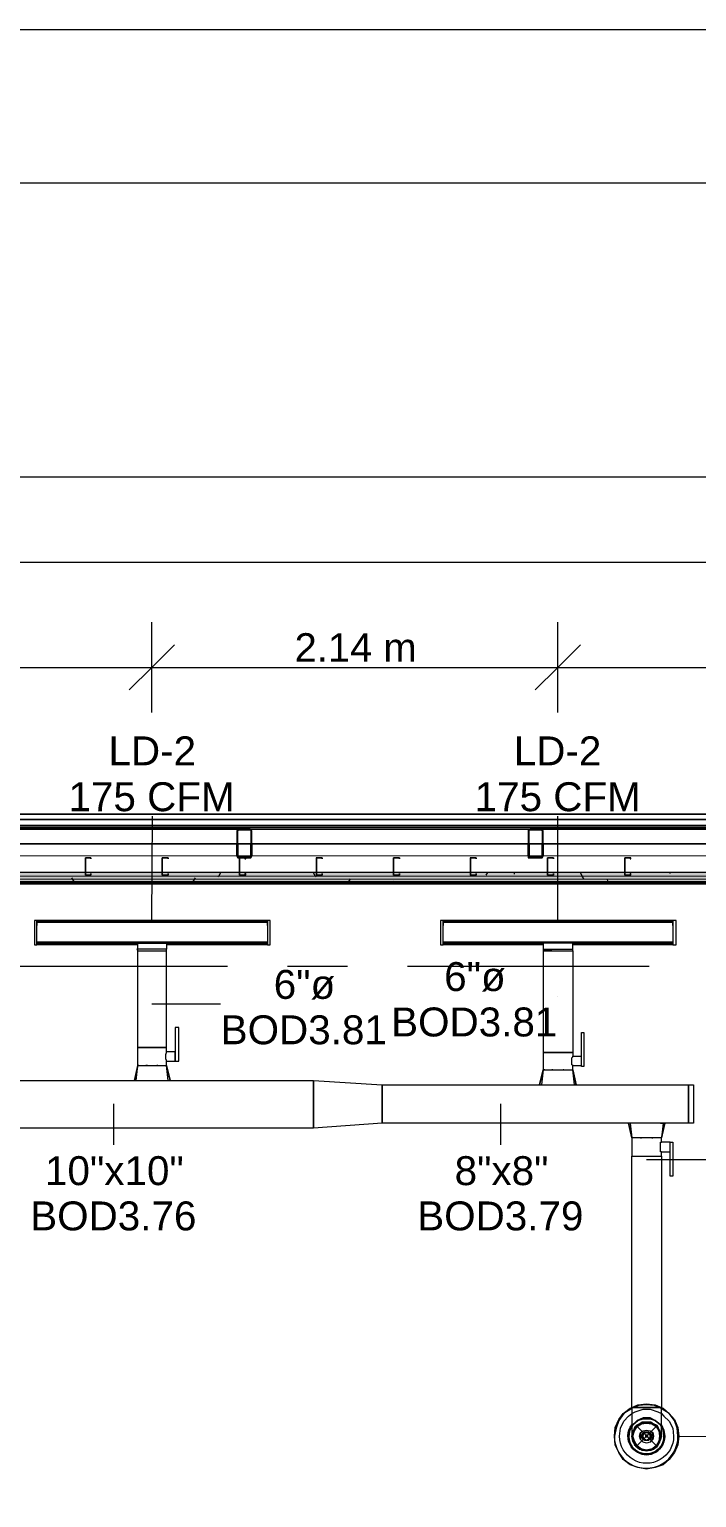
# Model space of a CAD drawing. Header units: metres. Extents: x 39 to 278, y -7 to 151.
# Drawn here: x 69.67 to 73.19, y 45.52 to 53.26 of the extents above; entities that cross this region are included whole.
import ezdxf

# ---------------------------------------------------------------- set-up
doc = ezdxf.new("R2010")
doc.units = ezdxf.units.M
doc.layers.add('HVAC - Ductos', color=5, linetype='Continuous', lineweight=50)
doc.layers.add('PDF_Geometry', color=7, linetype='Continuous', true_color=0xaaaaaa)
doc.layers.add('PDF_Solid Fills', color=7, linetype='Continuous', true_color=0xffffff)
doc.layers.add('PDF_Text', color=7, linetype='Continuous')
doc.layers.add('pie de plano', color=7, linetype='Continuous')
doc.styles.add('PDF Helvetica', font='')
doc.styles.get('PDF Helvetica').set_extended_font_data('Helvetica')

msp = doc.modelspace()

# ---------------------------------------------------------------- hatches: boundary and pattern name
at = {"layer": 'PDF_Solid Fills', "lineweight": 0, "transparency": 33554559}
h = msp.add_hatch(color=256, dxfattribs=at)
h.paths.add_polyline_path([(70.841, 49.0318), (70.8365, 49.0318), (70.8365, 48.8943), (70.841, 49.0312)])
h.paths.add_polyline_path([(70.8365, 48.8943), (70.7723, 48.8989), (70.7677, 48.8989), (70.7677, 48.8897)])
h.paths.add_polyline_path([(70.8319, 49.0364), (70.8319, 49.041), (70.7677, 49.041)])
h.paths.add_polyline_path([(70.7677, 49.0318), (70.7631, 49.0318), (70.7631, 48.8989)])
h = msp.add_hatch(color=256, dxfattribs=at)
h.paths.add_polyline_path([(72.3031, 49.0364), (72.3031, 49.041), (72.2985, 49.041)])
h.paths.add_polyline_path([(72.3719, 48.8943), (72.3764, 49.0304), (72.3764, 49.0318), (72.3719, 49.0318), (72.3673, 48.8989), (72.3031, 48.8943), (72.3719, 48.8897)])
h.paths.add_polyline_path([(72.3031, 49.0318), (72.2985, 49.0318), (72.2985, 48.8989)])
h.paths.add_polyline_path([(72.3719, 49.0364), (72.3719, 49.041), (72.3077, 49.041)])
for points in [[(45.1878, 48.7981), (105.8441, 48.7981), (106.0827, 48.7935), (106.0827, 48.8073), (80.9245, 48.8118), (45.1878, 48.8118)], [(105.8441, 48.7797), (106.0811, 48.7752), (106.0827, 48.7752), (106.0827, 48.7935), (75.6353, 48.7981), (45.1878, 48.7981), (45.1878, 48.7797)], [(105.8441, 48.766), (106.0812, 48.7614), (106.0827, 48.7614), (106.0827, 48.7797), (45.1878, 48.7797), (45.1878, 48.766)]]:
    msp.add_hatch(color=256, dxfattribs=at).paths.add_polyline_path(points)

# ---------------------------------------------------------------- linework, layer by layer
at = {"layer": 'HVAC - Ductos', "color": 252, "lineweight": 0, "true_color": 0x939598}
for points in [[(46.0312, 50.8973), (104.7077, 50.8973)], [(46.0312, 50.4481), (55.4684, 50.4481), (64.6672, 50.4481), (73.8707, 50.4481), (95.2704, 50.4481), (104.7077, 50.4481)], [(70.3139, 49.6552), (70.3139, 49.8935), (70.3139, 50.1318)], [(72.4544, 49.6552), (72.4544, 49.8935), (72.4544, 50.1318)], [(70.4331, 50.0127), (70.3139, 49.8935), (70.1948, 49.7743)], [(72.5735, 50.0127), (72.4544, 49.8935), (72.3353, 49.7743)], [(46.0312, 49.8935), (47.2229, 49.8935), (49.6291, 49.8935), (52.0079, 49.8935), (54.1759, 49.8935), (55.4684, 49.8935), (56.7838, 49.8935), (58.9151, 49.8935), (61.1747, 49.8935), (63.3747, 49.8935), (64.6672, 49.8935), (66.1018, 49.8935), (68.0131, 49.8935), (70.3139, 49.8935), (72.4544, 49.8935), (74.9936, 49.8935), (77.0561, 49.8935), (79.6136, 49.8935), (81.9924, 49.8935), (84.3987, 49.8935), (86.0533, 49.8935), (87.3733, 49.8935), (89.5825, 49.8935)]]:
    msp.add_lwpolyline(points, dxfattribs=at)
at = {"layer": 'HVAC - Ductos', "lineweight": 0}
for points in [[(70.3139, 48.5597), (70.3185, 49.1097)], [(72.4544, 48.5597), (72.4544, 49.1097)], [(70.9235, 48.5368), (70.9235, 48.5597), (70.9235, 48.5551), (69.7089, 48.5551), (69.7089, 48.5597), (69.7089, 48.5368)], [(70.9235, 48.5597), (69.7089, 48.5597)], [(73.0594, 48.5368), (73.0594, 48.5597), (73.0594, 48.5551), (71.8494, 48.5551), (71.8494, 48.5597), (71.8494, 48.5368)], [(73.0594, 48.5597), (71.8494, 48.5597)], [(69.7089, 48.4864), (69.7089, 48.4955), (69.7089, 48.5047)], [(70.2406, 48.4314), (69.7089, 48.4314), (69.7089, 48.436), (69.7089, 48.4543), (69.7089, 48.4635)], [(69.7089, 48.4497), (69.7089, 48.4543), (69.7089, 48.4589)], [(70.9235, 48.4635), (70.9235, 48.4543), (70.9235, 48.436), (70.9235, 48.4314), (70.3919, 48.4314)], [(70.9235, 48.5047), (70.9235, 48.4955), (70.9235, 48.4864)], [(70.9235, 48.4589), (70.9235, 48.4543), (70.9235, 48.4497)], [(71.8494, 48.4864), (71.8494, 48.4955), (71.8494, 48.5047)], [(72.3765, 48.4314), (71.8494, 48.4314), (71.8494, 48.436), (71.8494, 48.4543), (71.8494, 48.4635)], [(71.8494, 48.4497), (71.8494, 48.4543), (71.8494, 48.4589)], [(73.0594, 48.4635), (73.0594, 48.4543), (73.0594, 48.436), (73.0594, 48.4314), (72.5323, 48.4314)], [(73.0594, 48.5047), (73.0594, 48.4955), (73.0594, 48.4864)], [(73.0594, 48.4589), (73.0594, 48.4543), (73.0594, 48.4497)], [(69.7089, 48.436), (70.2406, 48.436)], [(70.2315, 47.7164), (70.2406, 47.7943), (70.2406, 47.8905), (70.2498, 47.8905), (70.2635, 47.8905), (70.2773, 47.8905), (70.2956, 47.8905), (70.3139, 47.8905), (70.3369, 47.8905), (70.3552, 47.8905), (70.3689, 47.8905), (70.3827, 47.8905), (70.3919, 47.8905), (70.3919, 48.3993), (70.3873, 48.3993)], [(70.2406, 48.4085), (70.2406, 48.4405), (70.2498, 48.4405), (70.2635, 48.4405), (70.2773, 48.4405), (70.2956, 48.4405), (70.3139, 48.4405), (70.3369, 48.4405), (70.3552, 48.4405), (70.3689, 48.4405), (70.3827, 48.4405), (70.3919, 48.4405), (70.3919, 48.4085), (70.3873, 48.4085), (70.3689, 48.4085), (70.3461, 48.4085), (70.3139, 48.4085), (70.2865, 48.4085), (70.2589, 48.4085), (70.2452, 48.4085), (70.2361, 48.4085), (70.2406, 48.3993), (70.2452, 48.3993), (70.2635, 48.3993), (70.2865, 48.3993), (70.3139, 48.3993), (70.3461, 48.3993), (70.3689, 48.3993), (70.3873, 48.3993), (70.3919, 48.3993), (70.3919, 48.4085)], [(70.2406, 47.7943), (70.2452, 47.7943), (70.2406, 47.7943), (70.2452, 47.7943), (70.2498, 47.7943), (70.2635, 47.7943), (70.2773, 47.7943), (70.2956, 47.7943), (70.3139, 47.7943), (70.3369, 47.7943), (70.3552, 47.7943), (70.3689, 47.7943), (70.3827, 47.7943), (70.3873, 47.7943), (70.3919, 47.7943), (70.3919, 47.8172), (70.4377, 47.8172), (70.4561, 47.8172), (70.4561, 47.996), (70.4377, 47.996), (70.4377, 47.8172), (70.4377, 47.8218), (70.4377, 47.8264), (70.4377, 47.831), (70.4377, 47.8355), (70.4377, 47.8447), (70.4377, 47.8493), (70.4377, 47.8539), (70.4377, 47.8631), (70.4377, 47.8677), (70.3919, 47.8677), (70.3919, 47.8905), (70.3827, 47.8905), (70.3689, 47.8905), (70.3552, 47.8905), (70.3369, 47.8905), (70.3139, 47.8905), (70.2956, 47.8905), (70.2773, 47.8905), (70.2635, 47.8905), (70.2498, 47.8905), (70.2406, 47.8905), (70.2406, 48.3993), (70.2452, 48.3993)], [(70.2498, 48.3993), (70.2635, 48.3993), (70.2773, 48.3993), (70.2819, 48.3993)], [(70.2911, 48.3993), (70.2956, 48.3993), (70.3139, 48.3993), (70.3369, 48.3993), (70.3415, 48.3993)], [(70.3461, 48.3993), (70.3552, 48.3993), (70.3689, 48.3993), (70.3827, 48.3993)], [(70.3919, 48.436), (70.9235, 48.436)], [(71.8494, 48.436), (72.3765, 48.436)], [(72.3765, 48.4085), (72.3811, 48.4085), (72.3994, 48.4085), (72.4269, 48.4085), (72.4544, 48.4085), (72.4865, 48.4085), (72.5094, 48.4085), (72.5277, 48.4085), (72.5323, 48.4085)], [(72.4223, 48.3993), (72.4177, 48.3993), (72.3994, 48.3993), (72.3903, 48.3993), (72.3857, 48.3993), (72.3811, 48.3993), (72.3765, 48.3993), (72.3765, 47.8631), (72.3811, 47.8631), (72.3903, 47.8631), (72.3994, 47.8631), (72.4177, 47.8631), (72.4361, 47.8631), (72.4544, 47.8631), (72.4727, 47.8631), (72.4911, 47.8631), (72.5094, 47.8631), (72.5185, 47.8631), (72.5277, 47.8631), (72.5323, 47.8631), (72.5323, 47.8447), (72.5781, 47.8447)], [(72.4865, 48.3993), (72.4911, 48.3993), (72.5094, 48.3993), (72.5185, 48.3993), (72.5231, 48.3993), (72.5277, 48.3993), (72.5323, 48.3993), (72.5323, 47.8631), (72.5277, 47.8631), (72.5185, 47.8631), (72.5094, 47.8631), (72.4911, 47.8631), (72.4727, 47.8631), (72.4544, 47.8631), (72.4361, 47.8631), (72.4177, 47.8631), (72.3994, 47.8631), (72.3903, 47.8631), (72.3811, 47.8631), (72.3765, 47.8631), (72.3765, 47.7714), (72.3811, 47.7714), (72.3857, 47.7714), (72.3903, 47.7714), (72.3994, 47.7714), (72.4177, 47.7714), (72.4361, 47.7714), (72.4544, 47.7714), (72.4727, 47.7714), (72.4911, 47.7714), (72.5094, 47.7714), (72.5185, 47.7714), (72.5231, 47.7714), (72.5277, 47.7714), (72.5323, 47.7714), (72.5323, 47.7943), (72.5781, 47.7943), (72.5781, 47.7989), (72.5781, 47.8035), (72.5781, 47.8126), (72.5781, 47.8172), (72.5781, 47.8264), (72.5781, 47.831), (72.5781, 47.8355), (72.5781, 47.8401)], [(72.4269, 48.3993), (72.4361, 48.3993), (72.4544, 48.3993), (72.4727, 48.3993), (72.4819, 48.3993)], [(72.5323, 48.436), (73.0594, 48.436)], [(72.4544, 48.161), (72.4544, 48.161)], [(70.3139, 48.1197), (70.6761, 48.1197)], [(70.3919, 47.8172), (70.3919, 47.8218), (70.3873, 47.831), (70.3873, 47.8401), (70.3873, 47.8493), (70.3873, 47.8539), (70.3919, 47.8631), (70.3919, 47.8677)], [(72.5323, 47.7943), (72.5277, 47.7989), (72.5277, 47.8035), (72.5277, 47.8126), (72.5277, 47.8218), (72.5277, 47.831), (72.5277, 47.8355), (72.5323, 47.8401), (72.5323, 47.8447)], [(70.2223, 47.7164), (70.2406, 47.7943), (70.2223, 47.7164)], [(70.3919, 47.7164), (70.4011, 47.7164), (70.4056, 47.7164), (70.4102, 47.7164), (70.3919, 47.7943), (70.4102, 47.7164)], [(70.4011, 47.7164), (70.3919, 47.7943)], [(72.3581, 47.6935), (72.3765, 47.7714), (72.3581, 47.6935)], [(72.3765, 47.7714), (72.3673, 47.6935), (72.3719, 47.6935), (72.3811, 47.6935)], [(72.5461, 47.6935), (72.5507, 47.6935), (72.5323, 47.7714), (72.5507, 47.6935), (72.5461, 47.6935), (72.5415, 47.6935), (72.5323, 47.7714)], [(70.2223, 47.7164), (70.2269, 47.7164), (70.2315, 47.7164), (70.2406, 47.7164)], [(70.2223, 47.7164), (70.2223, 47.7164)], [(70.2452, 47.7164), (70.2635, 47.7164)], [(70.2681, 47.7164), (70.2727, 47.7164), (70.2819, 47.7164), (70.2956, 47.7164), (70.3002, 47.7164), (70.3048, 47.7164), (70.3277, 47.7164), (70.3323, 47.7164), (70.3369, 47.7164), (70.3506, 47.7164), (70.3598, 47.7164), (70.3643, 47.7164), (70.3689, 47.7164), (70.3873, 47.7164)], [(70.4102, 47.7164), (70.4102, 47.7164)], [(71.1665, 47.7164), (71.5285, 47.6935)], [(71.1665, 47.4643), (71.1665, 47.7164)], [(71.5285, 47.6935), (71.5285, 47.4918)], [(72.3857, 47.6935), (72.3994, 47.6935), (72.404, 47.6935)], [(72.4085, 47.6935), (72.4131, 47.6935), (72.4223, 47.6935), (72.4361, 47.6935)], [(72.4361, 47.6935), (72.4361, 47.6935)], [(72.4407, 47.6935), (72.4452, 47.6935), (72.4681, 47.6935)], [(72.4727, 47.6935), (72.4773, 47.6935), (72.4865, 47.6935), (72.5003, 47.6935), (72.5094, 47.6935), (72.5277, 47.6935), (72.5369, 47.6935)], [(72.5003, 47.6935), (72.5003, 47.6935)], [(70.1123, 47.5927), (70.1123, 47.3772)], [(72.1519, 47.5927), (72.1519, 47.3772)], [(71.5285, 47.4918), (71.1665, 47.4643)], [(72.8303, 47.4918), (72.8257, 47.4918), (72.8303, 47.4918)], [(72.8257, 47.4918), (72.844, 47.4139), (72.8257, 47.4918)], [(72.8715, 47.4918), (72.8669, 47.4918), (72.8486, 47.4918), (72.8394, 47.4918), (72.8349, 47.4918), (72.844, 47.4139)], [(72.899, 47.4918), (72.8898, 47.4918), (72.8807, 47.4918), (72.8761, 47.4918)], [(72.9036, 47.4918), (72.9036, 47.4918)], [(72.9357, 47.4918), (72.9311, 47.4918), (72.9081, 47.4918)], [(72.9907, 47.4918), (72.9769, 47.4918), (72.9677, 47.4918), (72.9631, 47.4918), (72.954, 47.4918), (72.9403, 47.4918)], [(72.9403, 47.4918), (72.9403, 47.4918)], [(72.844, 45.9885), (72.8394, 45.9839), (72.8027, 45.9609), (72.7753, 45.9243), (72.7615, 45.8831), (72.7523, 45.8418), (72.7569, 45.8876), (72.7753, 45.9289), (72.7981, 45.9609), (72.8349, 45.9885), (72.844, 45.993), (72.844, 47.3177), (72.8486, 47.3177), (72.8577, 47.3177), (72.8669, 47.3177), (72.8853, 47.3177), (72.9036, 47.3177), (72.9219, 47.3177), (72.9403, 47.3177), (72.9586, 47.3177), (72.9769, 47.3177), (72.9861, 47.3177), (72.9952, 47.3177), (72.9998, 47.3177), (72.9998, 47.3405), (73.0457, 47.3405), (73.0457, 47.3451), (73.0457, 47.3543), (73.0457, 47.3589), (73.0457, 47.3635), (73.0457, 47.3726), (73.0457, 47.3772), (73.0457, 47.3818), (73.0457, 47.3864), (73.0457, 47.3909), (72.9998, 47.3909), (72.9998, 47.4139), (72.9952, 47.4139)], [(72.8531, 47.4139), (72.8486, 47.4139)], [(72.8715, 47.4139), (72.8669, 47.4139)], [(72.899, 47.4139), (72.8944, 47.4139), (72.8898, 47.4139), (72.8944, 47.4139)], [(72.9265, 47.4139), (72.9219, 47.4139), (72.9173, 47.4139)], [(72.9494, 47.4139), (72.954, 47.4139), (72.9494, 47.4139), (72.9449, 47.4139)], [(72.9769, 47.4139), (72.9723, 47.4139)], [(72.9907, 47.4139), (72.9861, 47.4139)], [(72.9998, 47.3405), (72.9952, 47.3405), (72.9952, 47.3451), (72.9952, 47.3543), (72.9952, 47.3589), (72.9952, 47.368), (72.9952, 47.3772), (72.9952, 47.3864), (72.9952, 47.3909), (72.9998, 47.3909)], [(72.9219, 47.2993), (73.284, 47.2993)], [(72.844, 45.993), (72.8761, 46.0068), (72.9219, 46.0113), (72.9677, 46.0068), (72.9998, 45.993)], [(72.9952, 45.9885), (72.9631, 46.0022), (72.9219, 46.0068), (72.8807, 46.0022), (72.844, 45.9885)], [(72.9998, 45.8418), (72.9998, 45.8463), (72.9998, 45.8647), (72.9998, 45.8968), (72.9998, 45.9335), (72.9998, 45.9747), (72.9998, 45.993), (72.9952, 45.993), (72.9861, 45.993), (72.9769, 45.993), (72.9586, 45.993), (72.9403, 45.993), (72.9219, 45.993), (72.9036, 45.993), (72.8853, 45.993), (72.8669, 45.993), (72.8577, 45.993), (72.8486, 45.993), (72.844, 45.993), (72.844, 45.9518), (72.844, 45.9105), (72.844, 45.8785), (72.844, 45.8555), (72.844, 45.8418)], [(72.844, 45.993), (72.8486, 45.993), (72.8577, 45.993), (72.8669, 45.993), (72.8853, 45.993), (72.9036, 45.993), (72.9219, 45.993), (72.9403, 45.993), (72.9586, 45.993), (72.9769, 45.993), (72.9861, 45.993), (72.9952, 45.993), (72.9998, 45.993)], [(72.844, 45.9609), (72.8623, 45.9701), (72.9036, 45.9839), (72.9403, 45.9839), (72.9815, 45.9701), (72.9998, 45.9609)], [(72.9494, 45.9105), (72.9219, 45.9151), (72.9036, 45.9105), (72.8853, 45.9059), (72.8669, 45.8968), (72.8577, 45.8785), (72.8486, 45.8601), (72.8486, 45.8463), (72.844, 45.8418), (72.8486, 45.8235), (72.8577, 45.8051), (72.8669, 45.7868), (72.8853, 45.7731), (72.9036, 45.7685), (72.9219, 45.7639), (72.9494, 45.7731), (72.9769, 45.7868), (72.9907, 45.8097), (72.9998, 45.8418), (72.9907, 45.8143)], [(72.8944, 45.9105), (72.9219, 45.9151), (72.9494, 45.9105), (72.9769, 45.8968), (72.9586, 45.9059), (72.9403, 45.9151), (72.9219, 45.9151), (72.9403, 45.9105), (72.9586, 45.9059), (72.9723, 45.8922), (72.9861, 45.8785), (72.9907, 45.8601), (72.9952, 45.8418), (72.9907, 45.8235), (72.9861, 45.8051), (72.9723, 45.7868), (72.9586, 45.7776), (72.9403, 45.7685), (72.9219, 45.7685), (72.9036, 45.7685), (72.8853, 45.7776), (72.8715, 45.7868), (72.8577, 45.8051), (72.8486, 45.8235), (72.8486, 45.8418), (72.8486, 45.8601), (72.8577, 45.8785), (72.8715, 45.8922), (72.8853, 45.9059), (72.9036, 45.9151), (72.9219, 45.9151), (72.899, 45.9105)], [(72.8486, 45.8647), (72.8531, 45.8693), (72.8531, 45.8739), (72.8715, 45.8922), (72.8898, 45.9059)], [(72.9861, 45.8097), (72.9723, 45.7868), (72.954, 45.7731), (72.9494, 45.7685), (72.9219, 45.7639), (72.8944, 45.7685), (72.8898, 45.7731), (72.8715, 45.7868), (72.8531, 45.8097), (72.8669, 45.7868), (72.8944, 45.7731), (72.9219, 45.7639), (72.9403, 45.7685), (72.9586, 45.7731), (72.9769, 45.7868), (72.9861, 45.8051), (72.9952, 45.8235), (72.9998, 45.8418), (72.9952, 45.8463), (72.9952, 45.8601), (72.9861, 45.8785), (72.9769, 45.8968), (72.9494, 45.9105), (72.954, 45.9105)], [(72.8898, 45.9105), (72.8944, 45.9105), (72.9219, 45.9151), (72.9449, 45.9105)], [(72.8944, 45.9105), (72.8944, 45.9105)], [(72.9494, 45.9105), (72.9494, 45.9105)], [(72.954, 45.9059), (72.9723, 45.8922), (72.9861, 45.8739)], [(72.844, 45.8418), (72.8531, 45.8693), (72.844, 45.8418)], [(72.8944, 45.7685), (72.8898, 45.7731), (72.8853, 45.7731), (72.8669, 45.7868), (72.8577, 45.8051), (72.8531, 45.8097), (72.8486, 45.8143), (72.8531, 45.8097), (72.8531, 45.8143), (72.8486, 45.8235), (72.844, 45.8418), (72.8486, 45.8463)], [(72.8486, 45.8143), (72.844, 45.8418), (72.8531, 45.8097)], [(72.8898, 45.7731), (72.8669, 45.7868), (72.8531, 45.8097), (72.8531, 45.8143), (72.8486, 45.8418), (72.8531, 45.8647)], [(72.9952, 45.8463), (72.9998, 45.8418), (72.9952, 45.8235), (72.9907, 45.8143), (72.9907, 45.8097), (72.9861, 45.8051), (72.9769, 45.7868), (72.9586, 45.7731), (72.954, 45.7731), (72.9494, 45.7685), (72.9403, 45.7685), (72.9219, 45.7639), (72.9036, 45.7685), (72.8944, 45.7685), (72.8898, 45.7731)], [(72.9907, 45.8739), (72.9907, 45.8693), (72.9907, 45.8647), (72.9952, 45.8418), (72.9907, 45.8143), (72.9907, 45.8097), (72.9769, 45.7868), (72.954, 45.7731)], [(72.9998, 45.8418), (72.9998, 45.8418)], [(73.0915, 45.8418), (73.4536, 45.8372)], [(72.8944, 45.7731), (72.8944, 45.7731)], [(72.9449, 45.7731), (72.9219, 45.7685), (72.899, 45.7731)], [(72.954, 45.7731), (72.9494, 45.7685)], [(72.9494, 45.7731), (72.9494, 45.7731)]]:
    msp.add_lwpolyline(points, dxfattribs=at)
for points in [[(69.6952, 48.5597), (69.6952, 48.4314), (69.7089, 48.4314), (69.7089, 48.5597)], [(70.9235, 48.4451), (69.7089, 48.4451), (69.7089, 48.5505), (70.9235, 48.5505), (70.9235, 48.4451), (70.9235, 48.4405), (69.7089, 48.4405), (69.7089, 48.4451)], [(69.7089, 48.5414), (69.7089, 48.5368), (69.7089, 48.5323), (69.7089, 48.5368)], [(70.9373, 48.5597), (70.9235, 48.5597), (70.9235, 48.4314), (70.9373, 48.4314)], [(70.9235, 48.5323), (70.9235, 48.5368), (70.9235, 48.5414), (70.9235, 48.5368)], [(71.8357, 48.5597), (71.8357, 48.4314), (71.8494, 48.4314), (71.8494, 48.5597)], [(73.0594, 48.4451), (71.8494, 48.4451), (71.8494, 48.5505), (73.0594, 48.5505), (73.0594, 48.4451), (73.0594, 48.4405), (71.8494, 48.4405), (71.8494, 48.4451)], [(71.8494, 48.5414), (71.8494, 48.5368), (71.8494, 48.5323), (71.8494, 48.5368)], [(73.0777, 48.5597), (73.0594, 48.5597), (73.0594, 48.4314), (73.0777, 48.4314)], [(73.0594, 48.5323), (73.0594, 48.5368), (73.0594, 48.5414), (73.0594, 48.5368)], [(72.3765, 48.4085), (72.3765, 48.3993), (72.3857, 48.3993), (72.3994, 48.3993), (72.4269, 48.3993), (72.4544, 48.3993), (72.4819, 48.3993), (72.5094, 48.3993), (72.5231, 48.3993), (72.5323, 48.3993), (72.5323, 48.4085), (72.5323, 48.4405), (72.5277, 48.4405), (72.5185, 48.4405), (72.5094, 48.4405), (72.4911, 48.4405), (72.4727, 48.4405), (72.4544, 48.4405), (72.4361, 48.4405), (72.4177, 48.4405), (72.3994, 48.4405), (72.3903, 48.4405), (72.3811, 48.4405), (72.3765, 48.4405)], [(72.5919, 47.7897), (72.5781, 47.7897), (72.5781, 47.9685), (72.5919, 47.9685)], [(70.2911, 47.7943), (70.2865, 47.7943), (70.2819, 47.7943), (70.2865, 47.7943)], [(70.3461, 47.7943), (70.3415, 47.7943)], [(72.3857, 47.7714), (72.3811, 47.7714)], [(72.4269, 47.7714), (72.4223, 47.7714)], [(72.4865, 47.7714), (72.4819, 47.7714)], [(71.1665, 47.4643), (69.0994, 47.4643), (69.0994, 47.7164), (71.1665, 47.7164)], [(71.5285, 47.6935), (73.1419, 47.6935), (73.1419, 47.4918), (71.5285, 47.4918)], [(72.3581, 47.6935), (72.3627, 47.6935)], [(73.1419, 47.4918), (73.1419, 47.6935), (73.1694, 47.6935), (73.1694, 47.4918)], [(72.8257, 47.4918), (72.8303, 47.4918)], [(73.0181, 47.4918), (73.0136, 47.4918)], [(73.0594, 47.2122), (73.0457, 47.2122), (73.0457, 47.3909), (73.0594, 47.3909)], [(72.844, 45.8922), (72.8486, 45.9013), (72.8761, 45.9243), (72.9036, 45.9335), (72.9403, 45.9335), (72.9677, 45.9243), (72.9952, 45.9013), (72.9677, 45.9243), (72.9403, 45.9381), (72.9036, 45.9381), (72.8715, 45.9243), (72.8486, 45.9013), (72.844, 45.9013), (72.8486, 45.9013)], [(72.9952, 45.9013), (72.9677, 45.9243), (72.9403, 45.9335), (72.9036, 45.9335), (72.8761, 45.9243), (72.8486, 45.9013), (72.8715, 45.9243), (72.9036, 45.9381), (72.9403, 45.9381), (72.9677, 45.9243), (72.9952, 45.9013), (72.9998, 45.9013), (72.9952, 45.9013), (72.9998, 45.8922)], [(72.8577, 45.8693), (72.8715, 45.8922), (72.8944, 45.9059), (72.9219, 45.9105), (72.9494, 45.9059), (72.9723, 45.8922), (72.9861, 45.8693), (72.9907, 45.8418), (72.9861, 45.8143), (72.9723, 45.7913), (72.9494, 45.7731), (72.9219, 45.7685), (72.8944, 45.7731), (72.8715, 45.7913), (72.8577, 45.8143), (72.8486, 45.8418)], [(72.8669, 45.8968), (72.8531, 45.8693), (72.8669, 45.8968), (72.8944, 45.9105)], [(72.9907, 45.8693), (72.9769, 45.8968), (72.9907, 45.8693), (72.9998, 45.8418)], [(73.0181, 45.8418), (73.0136, 45.8739), (72.9998, 45.9013), (73.0136, 45.8739)], [(72.8898, 45.8601), (72.9036, 45.8693), (72.9219, 45.8739), (72.9403, 45.8693), (72.954, 45.8601), (72.9586, 45.8418), (72.954, 45.8235), (72.9403, 45.8097), (72.9219, 45.8051), (72.9036, 45.8097), (72.8898, 45.8235), (72.8853, 45.8418)], [(72.8898, 45.8601), (72.9036, 45.8693), (72.9219, 45.8739), (72.9403, 45.8693), (72.9494, 45.8601), (72.954, 45.8418), (72.9494, 45.8235), (72.9403, 45.8097), (72.9219, 45.8051), (72.9036, 45.8097), (72.8898, 45.8235), (72.8898, 45.8418)], [(72.899, 45.8555), (72.9127, 45.8647), (72.9311, 45.8647), (72.9403, 45.8555), (72.9494, 45.8418), (72.9403, 45.8281), (72.9311, 45.8189), (72.9127, 45.8189), (72.899, 45.8281), (72.8944, 45.8418)], [(72.9036, 45.8555), (72.9127, 45.8647), (72.9311, 45.8647), (72.9403, 45.8555), (72.9449, 45.8418), (72.9403, 45.8281), (72.9311, 45.8189), (72.9127, 45.8189), (72.9036, 45.8281), (72.899, 45.8418)], [(72.9081, 45.8555), (72.9219, 45.8601), (72.9357, 45.8555), (72.9403, 45.8418), (72.9357, 45.8281), (72.9219, 45.8189), (72.9081, 45.8281), (72.9036, 45.8418)], [(72.9173, 45.8463), (72.9173, 45.8418), (72.9173, 45.8463), (72.9265, 45.8463), (72.9265, 45.8418), (72.9265, 45.8463)], [(72.9265, 45.8372), (72.9265, 45.8418), (72.9265, 45.8372), (72.9173, 45.8372), (72.9173, 45.8418), (72.9173, 45.8372)], [(72.9907, 45.8143), (72.9907, 45.8097)]]:
    msp.add_lwpolyline(points, close=True, dxfattribs=at)
for points in [[(72.9952, 47.4918), (73.0044, 47.4918), (73.009, 47.4918), (72.9998, 47.4139), (73.0181, 47.4918), (72.9998, 47.4139), (72.9952, 47.4139), (72.9907, 47.4139), (72.9861, 47.4139), (72.9769, 47.4139), (72.9586, 47.4139), (72.9403, 47.4139), (72.9219, 47.4139), (72.9036, 47.4139), (72.8853, 47.4139), (72.8669, 47.4139), (72.8577, 47.4139), (72.8531, 47.4139), (72.8486, 47.4139), (72.844, 47.4139), (72.844, 47.3177), (72.8486, 47.3177), (72.8577, 47.3177), (72.8669, 47.3177), (72.8853, 47.3177), (72.9036, 47.3177), (72.9219, 47.3177), (72.9403, 47.3177), (72.9586, 47.3177), (72.9769, 47.3177), (72.9861, 47.3177), (72.9952, 47.3177), (72.9998, 47.3177), (72.9998, 45.993), (73.009, 45.9885), (73.0411, 45.9609), (73.0686, 45.9289), (73.0869, 45.8876), (73.0915, 45.8418), (73.0869, 45.7959), (73.0686, 45.7547), (73.0411, 45.718), (73.009, 45.6905), (72.9677, 45.6768), (72.9219, 45.6676), (72.8761, 45.6768), (72.8349, 45.6905), (72.7981, 45.718), (72.7753, 45.7547), (72.7569, 45.7959), (72.7523, 45.8418, 1.013409), (73.0869, 45.8418), (73.0823, 45.8831), (73.0686, 45.9243), (73.0411, 45.9609), (73.0044, 45.9839), (72.9952, 45.9885)], [(72.9998, 45.9609), (73.0136, 45.9472), (73.0411, 45.9197), (73.0594, 45.8831), (73.064, 45.8418, -1.008383), (72.7799, 45.8418), (72.7844, 45.8831), (72.8027, 45.9197), (72.8257, 45.9472), (72.844, 45.9609)]]:
    msp.add_lwpolyline(points, format="xyb", dxfattribs=at)
msp.add_lwpolyline([(72.8257, 45.8418, 1.018357), (73.0181, 45.8418, -1.404435), (72.844, 45.9013), (72.8303, 45.8739), (72.8257, 45.8418), (72.8349, 45.8739), (72.844, 45.8922, 1.352461), (73.0136, 45.8418), (73.009, 45.8739), (72.9998, 45.8922, -1.325081)], format="xyb", close=True, dxfattribs=at)
at = {"layer": 'PDF_Geometry', "lineweight": 0}
for points in [[(69.2689, 49.1189), (70.7998, 49.1189), (72.3353, 49.1189), (70.7998, 49.1189), (69.2689, 49.1189), (67.7335, 49.1189)], [(70.7998, 49.0914), (69.2689, 49.0914)], [(72.3353, 49.0914), (70.7998, 49.0914)], [(73.8707, 49.1189), (75.3923, 49.1189), (76.9186, 49.1189), (75.3923, 49.1189), (73.8707, 49.1189), (72.3353, 49.1189)], [(73.8707, 49.0914), (72.3353, 49.0914)], [(70.7998, 49.0593), (69.2689, 49.0593)], [(70.7998, 49.0501), (69.2689, 49.0501)], [(70.7631, 48.8989), (70.7677, 48.8897), (70.7723, 48.8897), (70.8319, 48.8897), (70.8365, 48.8897), (70.8411, 48.8989), (70.8411, 49.0318), (70.8365, 49.0364), (70.8319, 49.041), (70.7723, 49.041), (70.7677, 49.0364), (70.7631, 49.0318)], [(70.8319, 48.8943), (70.7723, 48.8943), (70.7677, 48.8989), (70.7677, 49.0318), (70.7723, 49.0364), (70.8319, 49.0364), (70.8365, 49.0364), (70.8365, 49.0318), (70.8365, 48.8989), (70.8365, 48.8943)], [(72.3353, 49.0593), (70.7998, 49.0593)], [(72.3353, 49.0501), (70.7998, 49.0501)], [(72.2985, 48.8989), (72.2985, 48.8897), (72.3077, 48.8897), (72.3673, 48.8897), (72.3719, 48.8897), (72.3765, 48.8989), (72.3765, 49.0318), (72.3719, 49.0364), (72.3673, 49.041), (72.3077, 49.041), (72.2985, 49.0364), (72.2985, 49.0318)], [(72.3673, 48.8943), (72.3077, 48.8943), (72.3031, 48.8943), (72.3031, 48.8989), (72.3031, 49.0318), (72.3031, 49.0364), (72.3077, 49.0364), (72.3673, 49.0364), (72.3719, 49.0318), (72.3719, 48.8989)], [(73.8707, 49.0593), (72.3353, 49.0593)], [(73.8707, 49.0501), (72.3353, 49.0501)], [(69.3469, 48.9631), (70.7631, 48.9631)], [(70.7677, 48.9631), (70.7998, 48.9631), (70.8365, 48.9631), (70.7998, 48.9631)], [(70.8411, 48.9631), (72.2985, 48.9631)], [(72.3031, 48.9631), (72.3353, 48.9631)], [(72.3353, 48.9631), (72.3719, 48.9631)], [(72.3765, 48.9631), (73.7927, 48.9631)], [(69.9931, 48.8897), (69.9656, 48.8897), (69.9656, 48.7981), (69.9931, 48.7981), (69.9931, 48.8073), (69.9931, 48.7981), (69.9656, 48.7981), (69.9656, 48.8897), (69.9931, 48.8897), (69.9931, 48.8851)], [(70.4011, 48.8897), (70.3735, 48.8897), (70.3689, 48.8897), (70.3689, 48.7981), (70.3735, 48.7981), (70.4011, 48.7981), (70.4011, 48.8073), (70.4011, 48.7981), (70.3735, 48.7981), (70.3689, 48.7981), (70.3689, 48.8897), (70.3735, 48.8897), (70.4011, 48.8897), (70.4011, 48.8851)], [(70.8089, 48.8897), (70.7769, 48.8897), (70.7769, 48.7981), (70.8089, 48.7981), (70.8089, 48.8073), (70.8044, 48.8073), (70.8044, 48.7981), (70.7769, 48.7981), (70.7769, 48.8897), (70.8044, 48.8897), (70.8044, 48.8851), (70.8089, 48.8851)], [(71.2123, 48.8897), (71.1848, 48.8897), (71.1802, 48.8897), (71.1802, 48.7981), (71.1848, 48.7981), (71.2123, 48.7981), (71.2123, 48.8073), (71.2123, 48.7981), (71.1848, 48.7981), (71.1848, 48.8897), (71.2123, 48.8897), (71.2123, 48.8851)], [(71.6202, 48.8897), (71.5881, 48.8897), (71.5881, 48.7981), (71.6202, 48.7981), (71.6202, 48.8073), (71.6202, 48.7981), (71.5881, 48.7981), (71.5881, 48.8897), (71.6202, 48.8897), (71.6202, 48.8851)], [(72.0235, 48.8897), (71.9961, 48.8897), (71.9915, 48.8897), (71.9915, 48.7981), (71.9961, 48.7981), (72.0235, 48.7981), (72.0235, 48.8073), (72.0235, 48.7981), (71.9961, 48.7981), (71.9961, 48.8897), (72.0235, 48.8897), (72.0235, 48.8851)], [(72.4315, 48.8897), (72.3994, 48.8897), (72.3994, 48.7981), (72.4315, 48.7981), (72.4315, 48.8073), (72.4315, 48.7981), (72.3994, 48.7981), (72.3994, 48.8897), (72.4315, 48.8897), (72.4315, 48.8851)], [(72.8394, 48.8897), (72.8073, 48.8897), (72.8073, 48.7981), (72.8394, 48.7981), (72.8394, 48.8073), (72.8349, 48.8073), (72.8349, 48.7981), (72.8073, 48.7981), (72.8073, 48.8897), (72.8349, 48.8897), (72.8349, 48.8851), (72.8394, 48.8851)], [(64.7726, 48.7522), (73.7699, 48.7522)], [(64.7726, 48.7522), (73.7699, 48.7522)]]:
    msp.add_lwpolyline(points, close=True, dxfattribs=at)
for points in [[(70.8411, 49.1189), (70.7631, 49.1189)], [(72.3719, 49.1189), (72.2985, 49.1189)], [(70.7723, 49.041), (69.3331, 49.041), (70.7998, 49.041), (72.3353, 49.041), (73.8065, 49.041), (72.3673, 49.041)], [(70.8319, 49.041), (72.3077, 49.041)], [(70.7631, 48.8989), (70.7631, 48.9631)], [(70.7677, 48.9631), (70.7677, 48.8989)], [(70.8365, 48.8989), (70.8365, 48.9631)], [(70.8365, 48.9081), (70.8411, 48.9127)], [(70.8411, 48.9631), (70.8411, 48.8989)], [(72.2985, 48.8989), (72.2985, 48.9631)], [(72.3031, 48.9631), (72.3031, 48.8989)], [(72.3719, 48.8989), (72.3719, 48.9631)], [(72.3719, 48.931), (72.3765, 48.9356)], [(72.3765, 48.9631), (72.3765, 48.8989)], [(45.1878, 48.9035), (106.0827, 48.8989)], [(70.8181, 48.8897), (70.8227, 48.8943)], [(72.3261, 48.8897), (72.3307, 48.8943)], [(45.1878, 48.7981), (106.0827, 48.7889)], [(45.1878, 48.7797), (106.0827, 48.7751)], [(106.0827, 48.7614), (45.1878, 48.766)], [(64.7726, 48.7614), (73.7699, 48.7614)], [(73.7699, 48.7614), (64.7726, 48.7614)], [(64.7726, 48.7614), (73.7699, 48.7614)], [(73.7699, 48.7614), (64.7726, 48.7614)], [(71.9915, 48.8118), (71.5881, 48.8118), (71.1802, 48.8118), (70.7769, 48.8118), (70.3689, 48.8118), (69.9656, 48.8118), (69.5577, 48.8118), (69.1543, 48.8118)], [(74.0219, 48.8118), (73.6186, 48.8118), (73.2107, 48.8118), (72.8073, 48.8118), (72.3994, 48.8118), (71.9961, 48.8118)], [(70.7127, 48.3168), (69.4431, 48.3168)], [(71.3452, 48.3168), (71.029, 48.3168)], [(72.9357, 48.3168), (71.6615, 48.3168)]]:
    msp.add_lwpolyline(points, dxfattribs=at)
at = {"layer": 'PDF_Geometry', "color": 254, "lineweight": 0, "true_color": 0xd2d2d2}
for points in [[(70.7769, 48.8439), (70.7769, 48.8485)], [(72.3994, 48.8393), (72.3994, 48.8393)], [(72.8073, 48.8622), (72.8073, 48.8668)], [(72.8303, 48.8897), (72.8303, 48.8897)], [(70.3689, 48.821), (70.3689, 48.821)]]:
    msp.add_lwpolyline(points, dxfattribs=at)
at = {"layer": 'PDF_Geometry', "color": 254, "lineweight": 0, "true_color": 0xeaeaea}
for points in [[(69.9061, 48.7614), (69.8969, 48.7797), (69.8923, 48.7843)], [(70.5431, 48.7843), (70.5385, 48.7797), (70.5293, 48.7614)], [(70.6761, 48.8118), (70.6669, 48.7935), (70.6623, 48.7889)], [(71.1802, 48.7889), (71.1757, 48.7935), (71.1665, 48.8118)], [(71.3589, 48.7797), (71.3498, 48.7614)], [(71.3589, 48.7797), (71.3589, 48.7797)], [(71.5881, 48.766), (71.5835, 48.7614)], [(72.0831, 48.8118), (72.074, 48.7981)], [(72.2253, 48.8027), (72.2253, 48.8118)], [(72.5919, 48.7797), (72.5827, 48.7935), (72.5735, 48.8118)], [(72.7202, 48.7614), (72.7157, 48.7751)], [(73.0457, 48.8073), (73.0457, 48.8118)]]:
    msp.add_lwpolyline(points, dxfattribs=at)
at = {"layer": 'PDF_Geometry', "color": 8, "lineweight": 0, "true_color": 0x808080}
msp.add_lwpolyline([(72.9815, 45.8876), (72.9449, 45.9151), (72.899, 45.9151), (72.8577, 45.8876), (72.844, 45.8418), (72.8577, 45.7959), (72.899, 45.7685), (72.9449, 45.7685), (72.9815, 45.7959), (72.9998, 45.8418)], close=True, dxfattribs=at)
for points in [[(72.8669, 45.8968), (72.9769, 45.7868)], [(72.9769, 45.8968), (72.8669, 45.7868)]]:
    msp.add_lwpolyline(points, dxfattribs=at)
at = {"layer": 'pie de plano', "lineweight": 0}
msp.add_lwpolyline([(129.2474, 53.2561), (129.2474, -6.7449), (39.2432, -6.7449), (39.2432, 53.2561)], close=True, dxfattribs=at)
msp.add_lwpolyline([(128.7703, 52.4449), (40.3432, 52.4449), (40.3432, -6.0804), (128.7703, -6.0804)], dxfattribs=at)

# ---------------------------------------------------------------- texts
at = {"layer": 'PDF_Text', "color": 252, "lineweight": 0, "true_color": 0x939598, "insert": (71.0668, 49.9982), "char_height": 0.15059, "attachment_point": 4, "style": 'PDF Helvetica'}
msp.add_mtext('2.14 m', dxfattribs=at)
at = {"layer": 'PDF_Text', "lineweight": 0, "char_height": 0.15247, "attachment_point": 4, "style": 'PDF Helvetica'}
for s, insert in [('LD-2', (70.0859, 49.4535)), ('LD-2', (72.2218, 49.4535)), ('175 CFM', (69.875, 49.2106)), ('175 CFM', (72.0155, 49.2106)), ('6"ø', (70.9567, 48.2205)), ('6"ø', (71.8551, 48.2618)), ('BOD3.81', (70.6771, 47.9822)), ('BOD3.81', (71.5755, 48.0234)), ('10"x10"', (69.7513, 47.2397)), ('8"x8"', (71.9101, 47.2397)), ('BOD3.76', (69.6733, 47.0013)), ('BOD3.79', (71.713, 47.0013))]:
    msp.add_mtext(s, dxfattribs=dict(at, insert=insert))

doc.saveas('drawing.dxf')
